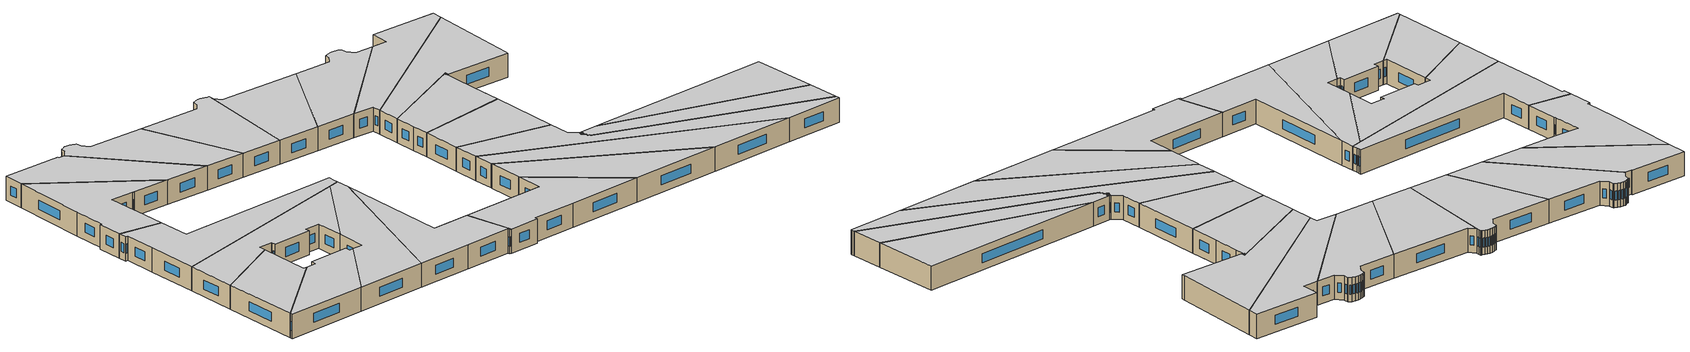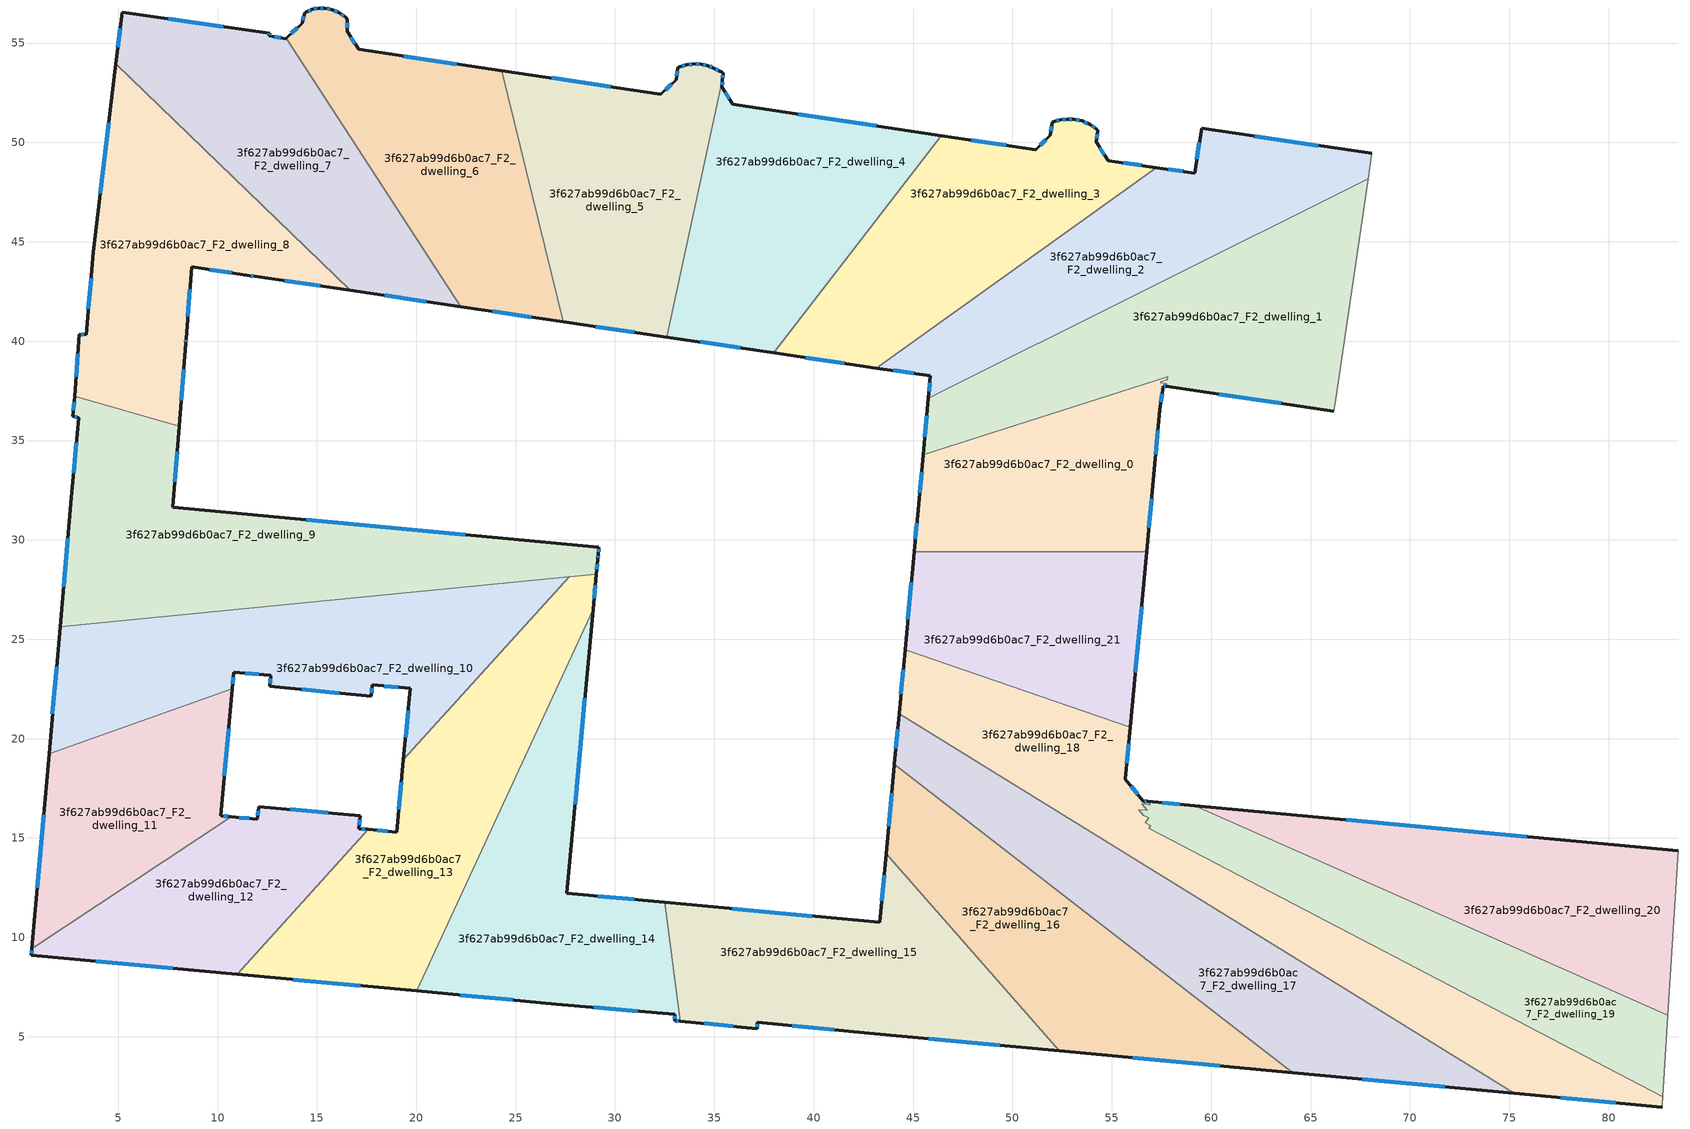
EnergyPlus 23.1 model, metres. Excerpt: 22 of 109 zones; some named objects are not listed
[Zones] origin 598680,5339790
3f627ab99d6b0ac7_F2_dwelling_0
 floor to 3f627ab99d6b0ac7_F1_dwelling_0 (EU_floor_Construction): 57.81,38.22 57.79,38.05 57.47,37.95 57.46,37.91 57.76,37.87 57.74,37.72 57.59,37.74 57.41,36.54 57.12,33.28 56.76,29.4 45.06,29.4 45.25,31.51 45.51,34.28 z6
 wall outside (EU_wall_Construction): 56.76,29.4 57.12,33.28 57.41,36.54 57.59,37.74 57.74,37.72 / 45.51,34.28 45.25,31.51 45.06,29.4 z6:9
 wall to 3f627ab99d6b0ac7_F2_dwelling_21 (EU_wall_Construction): 45.06,29.4 56.76,29.4 z6:9
 wall to 3f627ab99d6b0ac7_F2_dwelling_1 (EU_wall_Construction): 57.74,37.72 57.76,37.87 57.46,37.91 57.47,37.95 57.79,38.05 57.81,38.22 45.51,34.28 z6:9
 window (EU_Window_Construction): 57.64,37.74 57.69,37.73 / 57.47,36.92 57.53,37.36 / 57.21,34.3 57.32,35.52 / 56.87,30.62 57,32.07 / 45.19,30.85 45.12,30.06 / 45.43,33.41 45.33,32.38 z6.94:8.06
 ceiling to 3f627ab99d6b0ac7_F3_dwelling_0 (EU_floor_Construction): 56.76,29.4 57.12,33.28 57.41,36.54 57.59,37.74 57.74,37.72 57.76,37.87 57.46,37.91 57.47,37.95 57.79,38.05 57.81,38.22 45.51,34.28 45.25,31.51 45.06,29.4 z9
3f627ab99d6b0ac7_F2_dwelling_1
 floor to 3f627ab99d6b0ac7_F1_dwelling_1 (EU_floor_Construction): 67.9,48.16 66.23,36.89 66.17,36.48 57.74,37.72 57.76,37.87 57.46,37.91 57.47,37.95 57.79,38.05 57.81,38.22 45.51,34.28 45.77,37.14 z6
 wall outside (EU_wall_Construction): 57.74,37.72 66.17,36.48 / 45.77,37.14 45.51,34.28 z6:9
 wall to 3f627ab99d6b0ac7_F2_dwelling_2 (EU_wall_Construction): 67.9,48.16 45.77,37.14 z6:9
 wall adiabatic (EU_wall_Construction): 66.17,36.48 66.23,36.89 67.9,48.16 z6:9
 window (EU_Window_Construction): 60.38,37.33 63.53,36.87 / 45.69,36.24 45.59,35.18 z6.94:8.06
 ceiling to 3f627ab99d6b0ac7_F3_dwelling_1 (EU_floor_Construction): 66.17,36.48 66.23,36.89 67.9,48.16 45.77,37.14 45.51,34.28 57.81,38.22 57.79,38.05 57.47,37.95 57.46,37.91 57.76,37.87 57.74,37.72 z9
3f627ab99d6b0ac7_F2_dwelling_10
 floor to 3f627ab99d6b0ac7_F1_dwelling_10 (EU_floor_Construction): 27.69,28.15 19.36,18.95 19.69,22.52 17.79,22.7 17.74,22.14 12.63,22.62 12.68,23.17 12.64,23.18 10.83,23.35 10.75,22.51 1.52,19.25 2.08,25.62 z6
 wall outside (EU_wall_Construction): 10.75,22.51 10.83,23.35 12.64,23.18 12.68,23.17 12.63,22.62 17.74,22.14 17.79,22.7 19.69,22.52 19.36,18.95 / 2.08,25.62 1.52,19.25 z6:9
 wall to 3f627ab99d6b0ac7_F2_dwelling_11 (EU_wall_Construction): 1.52,19.25 10.75,22.51 z6:9
 wall to 3f627ab99d6b0ac7_F2_dwelling_13 (EU_wall_Construction): 19.36,18.95 27.69,28.15 z6:9
 wall to 3f627ab99d6b0ac7_F2_dwelling_9 (EU_wall_Construction): 27.69,28.15 2.08,25.62 z6:9
 window (EU_Window_Construction): 18.38,22.65 19.09,22.58 / 17.75,22.32 17.77,22.53 / 14.23,22.47 16.14,22.29 / 12.66,23 12.64,22.79 / 11.39,23.3 12.07,23.23 / 10.77,22.77 10.8,23.09 / 1.9,23.62 1.7,21.24 / 19.59,21.4 19.46,20.07 z6.94:8.06
 ceiling to 3f627ab99d6b0ac7_F3_dwelling_10 (EU_floor_Construction): 19.36,18.95 27.69,28.15 2.08,25.62 1.52,19.25 10.75,22.51 10.83,23.35 12.64,23.18 12.68,23.17 12.63,22.62 17.74,22.14 17.79,22.7 19.69,22.52 z9
3f627ab99d6b0ac7_F2_dwelling_11
 floor to 3f627ab99d6b0ac7_F1_dwelling_11 (EU_floor_Construction): 10.75,22.51 10.15,16.12 10.69,16.07 0.66,9.42 1.52,19.25 z6
 wall outside (EU_wall_Construction): 10.69,16.07 10.15,16.12 10.75,22.51 / 1.52,19.25 0.66,9.42 z6:9
 wall to 3f627ab99d6b0ac7_F2_dwelling_12 (EU_wall_Construction): 0.66,9.42 10.69,16.07 z6:9
 window (EU_Window_Construction): 10.34,18.12 10.56,20.51 / 10.52,16.08 10.32,16.1 / 1.25,16.17 0.93,12.5 z6.94:8.06
 ceiling to 3f627ab99d6b0ac7_F3_dwelling_11 (EU_floor_Construction): 10.69,16.07 10.15,16.12 10.75,22.51 1.52,19.25 0.66,9.42 z9
3f627ab99d6b0ac7_F2_dwelling_12
 floor to 3f627ab99d6b0ac7_F1_dwelling_12 (EU_floor_Construction): 17.17,16.11 17.11,15.47 17.59,15.43 10.99,8.14 0.64,9.11 0.66,9.42 10.69,16.07 12.01,15.94 12.06,16.58 z6
 wall outside (EU_wall_Construction): 17.59,15.43 17.11,15.47 17.17,16.11 12.06,16.58 12.01,15.94 10.69,16.07 / 0.66,9.42 0.64,9.11 10.99,8.14 z6:9
 wall to 3f627ab99d6b0ac7_F2_dwelling_13 (EU_wall_Construction): 10.99,8.14 17.59,15.43 z6:9
 window (EU_Window_Construction): 12.05,16.38 12.02,16.14 / 15.57,16.26 13.67,16.44 / 17.13,15.67 17.15,15.91 / 17.44,15.44 17.26,15.46 / 3.88,8.8 7.74,8.44 / 0.65,9.32 0.64,9.2 / 11.59,15.98 11.1,16.03 z6.94:8.06
 ceiling to 3f627ab99d6b0ac7_F3_dwelling_12 (EU_floor_Construction): 10.99,8.14 17.59,15.43 17.11,15.47 17.17,16.11 12.06,16.58 12.01,15.94 10.69,16.07 0.66,9.42 0.64,9.11 z9
3f627ab99d6b0ac7_F2_dwelling_13
 floor to 3f627ab99d6b0ac7_F1_dwelling_13 (EU_floor_Construction): 29.07,28.28 28.9,26.5 20.02,7.3 10.99,8.14 17.59,15.43 19.02,15.29 19.36,18.95 27.69,28.15 z6
 wall outside (EU_wall_Construction): 19.36,18.95 19.02,15.29 17.59,15.43 / 28.9,26.5 29.07,28.28 / 10.99,8.14 20.02,7.3 z6:9
 wall to 3f627ab99d6b0ac7_F2_dwelling_14 (EU_wall_Construction): 20.02,7.3 28.9,26.5 z6:9
 wall to 3f627ab99d6b0ac7_F2_dwelling_9 (EU_wall_Construction): 29.07,28.28 27.69,28.15 z6:9
 window (EU_Window_Construction): 19.25,17.8 19.12,16.44 / 28.96,27.06 29.02,27.72 / 13.82,7.88 17.18,7.56 / 18.57,15.34 18.03,15.39 z6.94:8.06
 ceiling to 3f627ab99d6b0ac7_F3_dwelling_13 (EU_floor_Construction): 20.02,7.3 28.9,26.5 29.07,28.28 27.69,28.15 19.36,18.95 19.02,15.29 17.59,15.43 10.99,8.14 z9
3f627ab99d6b0ac7_F2_dwelling_14
 floor to 3f627ab99d6b0ac7_F1_dwelling_14 (EU_floor_Construction): 28.9,26.5 27.58,12.22 32.51,11.76 33.28,5.78 33,5.81 33,6.12 27.06,6.64 20.02,7.3 z6
 wall outside (EU_wall_Construction): 32.51,11.76 27.58,12.22 28.9,26.5 / 20.02,7.3 27.06,6.64 33,6.12 33,5.81 33.28,5.78 z6:9
 wall to 3f627ab99d6b0ac7_F2_dwelling_15 (EU_wall_Construction): 33.28,5.78 32.51,11.76 z6:9
 window (EU_Window_Construction): 27.99,16.7 28.49,22.02 / 30.97,11.91 29.12,12.08 / 33.09,5.8 33.19,5.79 / 33,6.02 33,5.91 / 28.92,6.48 31.14,6.28 / 22.22,7.1 24.85,6.85 z6.94:8.06
 ceiling to 3f627ab99d6b0ac7_F3_dwelling_14 (EU_floor_Construction): 33.28,5.78 32.51,11.76 27.58,12.22 28.9,26.5 20.02,7.3 27.06,6.64 33,6.12 33,5.81 z9
3f627ab99d6b0ac7_F2_dwelling_15
 floor to 3f627ab99d6b0ac7_F1_dwelling_15 (EU_floor_Construction): 43.64,14.2 52.36,4.29 42.8,5.18 37.16,5.73 37.16,5.41 33.28,5.78 32.51,11.76 43.32,10.76 z6
 wall outside (EU_wall_Construction): 33.28,5.78 37.16,5.41 37.16,5.73 42.8,5.18 52.36,4.29 / 43.64,14.2 43.32,10.76 32.51,11.76 z6:9
 wall to 3f627ab99d6b0ac7_F2_dwelling_16 (EU_wall_Construction): 52.36,4.29 43.64,14.2 z6:9
 window (EU_Window_Construction): 37.16,5.51 37.16,5.63 / 34.49,5.66 35.94,5.53 / 39.93,11.07 35.9,11.45 / 43.54,13.12 43.42,11.83 / 45.8,4.9 49.37,4.57 / 38.93,5.56 41.03,5.35 z6.94:8.06
 ceiling to 3f627ab99d6b0ac7_F3_dwelling_15 (EU_floor_Construction): 52.36,4.29 43.64,14.2 43.32,10.76 32.51,11.76 33.28,5.78 37.16,5.41 37.16,5.73 42.8,5.18 z9
3f627ab99d6b0ac7_F2_dwelling_16
 floor to 3f627ab99d6b0ac7_F1_dwelling_16 (EU_floor_Construction): 64.1,3.2 52.36,4.29 43.64,14.2 44.06,18.65 44.06,18.71 z6
 wall outside (EU_wall_Construction): 44.06,18.71 44.06,18.65 43.64,14.2 / 52.36,4.29 64.1,3.2 z6:9
 wall to 3f627ab99d6b0ac7_F2_dwelling_17 (EU_wall_Construction): 64.1,3.2 44.06,18.71 z6:9
 window (EU_Window_Construction): 43.93,17.26 43.77,15.59 / 56.04,3.95 60.42,3.54 z6.94:8.06
 ceiling to 3f627ab99d6b0ac7_F3_dwelling_16 (EU_floor_Construction): 64.1,3.2 44.06,18.71 44.06,18.65 43.64,14.2 52.36,4.29 z9
3f627ab99d6b0ac7_F2_dwelling_17
 floor to 3f627ab99d6b0ac7_F1_dwelling_17 (EU_floor_Construction): 75.26,2.16 64.1,3.2 44.06,18.71 44.3,21.26 z6
 wall outside (EU_wall_Construction): 64.1,3.2 75.26,2.16 / 44.3,21.26 44.06,18.71 z6:9
 wall to 3f627ab99d6b0ac7_F2_dwelling_18 (EU_wall_Construction): 75.26,2.16 44.3,21.26 z6:9
 window (EU_Window_Construction): 67.6,2.87 71.76,2.48 / 44.22,20.46 44.13,19.51 z6.94:8.06
 ceiling to 3f627ab99d6b0ac7_F3_dwelling_17 (EU_floor_Construction): 75.26,2.16 44.3,21.26 44.06,18.71 64.1,3.2 z9
3f627ab99d6b0ac7_F2_dwelling_18
 floor to 3f627ab99d6b0ac7_F1_dwelling_18 (EU_floor_Construction): 82.73,1.97 82.7,1.61 82.7,1.46 75.26,2.16 44.3,21.26 44.59,24.46 55.93,20.56 55.69,17.95 56.58,16.86 56.8,16.84 56.93,16.67 56.51,16.71 56.78,16.39 56.36,16.43 56.58,16.15 56.85,16.01 56.68,15.75 56.95,15.62 56.87,15.49 z6
 wall outside (EU_wall_Construction): 56.8,16.84 56.58,16.86 55.69,17.95 55.93,20.56 / 75.26,2.16 82.7,1.46 / 44.59,24.46 44.3,21.26 z6:9
 wall to 3f627ab99d6b0ac7_F2_dwelling_21 (EU_wall_Construction): 55.93,20.56 44.59,24.46 z6:9
 wall to 3f627ab99d6b0ac7_F2_dwelling_19 (EU_wall_Construction): 82.73,1.97 56.87,15.49 56.95,15.62 56.68,15.75 56.85,16.01 56.58,16.15 56.36,16.43 56.78,16.39 56.51,16.71 56.93,16.67 56.8,16.84 z6:9
 wall adiabatic (EU_wall_Construction): 82.7,1.46 82.7,1.61 82.73,1.97 z6:9
 window (EU_Window_Construction): 55.76,18.77 55.85,19.74 / 56.3,17.2 55.97,17.61 / 56.73,16.84 56.65,16.85 / 77.59,1.94 80.37,1.68 / 44.5,23.46 44.39,22.27 z6.94:8.06
 ceiling to 3f627ab99d6b0ac7_F3_dwelling_18 (EU_floor_Construction): 82.7,1.46 82.7,1.61 82.73,1.97 56.87,15.49 56.95,15.62 56.68,15.75 56.85,16.01 56.58,16.15 56.36,16.43 56.78,16.39 56.51,16.71 56.93,16.67 56.8,16.84 56.58,16.86 55.69,17.95 55.93,20.56 44.59,24.46 44.3,21.26 75.26,2.16 z9
3f627ab99d6b0ac7_F2_dwelling_19
 floor to 3f627ab99d6b0ac7_F1_dwelling_19 (EU_floor_Construction): 82.98,6.09 82.73,1.97 56.87,15.49 56.95,15.62 56.68,15.75 56.85,16.01 56.59,16.15 56.36,16.43 56.78,16.39 56.51,16.71 56.93,16.67 56.8,16.84 59.17,16.62 z6
 wall outside (EU_wall_Construction): 59.17,16.62 56.8,16.84 z6:9
 wall to 3f627ab99d6b0ac7_F2_dwelling_20 (EU_wall_Construction): 82.98,6.09 59.17,16.62 z6:9
 wall adiabatic (EU_wall_Construction): 82.73,1.97 82.98,6.09 z6:9
 window (EU_Window_Construction): 58.43,16.69 57.54,16.77 z6.94:8.06
 ceiling to 3f627ab99d6b0ac7_F3_dwelling_19 (EU_floor_Construction): 82.73,1.97 82.98,6.09 59.17,16.62 56.8,16.84 56.93,16.67 56.51,16.71 56.78,16.39 56.36,16.43 56.59,16.15 56.85,16.01 56.68,15.75 56.95,15.62 56.87,15.49 z9
3f627ab99d6b0ac7_F2_dwelling_2
 floor to 3f627ab99d6b0ac7_F1_dwelling_2 (EU_floor_Construction): 68.09,49.44 67.9,48.16 45.77,37.14 45.87,38.25 43.16,38.65 57.24,48.73 59.17,48.46 59.52,50.7 z6
 wall outside (EU_wall_Construction): 68.09,49.44 59.52,50.7 59.17,48.46 57.24,48.73 / 43.16,38.65 45.87,38.25 45.77,37.14 z6:9
 wall adiabatic (EU_wall_Construction): 67.9,48.16 68.09,49.44 z6:9
 wall to 3f627ab99d6b0ac7_F2_dwelling_3 (EU_wall_Construction): 57.24,48.73 43.16,38.65 z6:9
 window (EU_Window_Construction): 65.4,49.84 62.2,50.31 / 45.84,37.9 45.8,37.49 / 44.01,38.52 45.02,38.37 / 58.57,48.54 57.85,48.65 / 59.41,50 59.28,49.16 z6.94:8.06
 ceiling to 3f627ab99d6b0ac7_F3_dwelling_2 (EU_floor_Construction): 67.9,48.16 68.09,49.44 59.52,50.7 59.17,48.46 57.24,48.73 43.16,38.65 45.87,38.25 45.77,37.14 z9
3f627ab99d6b0ac7_F2_dwelling_20
 floor to 3f627ab99d6b0ac7_F1_dwelling_20 (EU_floor_Construction): 83.49,14.36 82.98,6.09 59.17,16.62 z6
 wall outside (EU_wall_Construction): 83.49,14.36 59.17,16.62 z6:9
 wall adiabatic (EU_wall_Construction): 82.98,6.09 83.49,14.36 z6:9
 window (EU_Window_Construction): 75.87,15.06 66.8,15.91 z6.94:8.06
 ceiling to 3f627ab99d6b0ac7_F3_dwelling_20 (EU_floor_Construction): 82.98,6.09 83.49,14.36 59.17,16.62 z9
3f627ab99d6b0ac7_F2_dwelling_21
 floor to 3f627ab99d6b0ac7_F1_dwelling_21 (EU_floor_Construction): 56.76,29.4 55.93,20.56 44.59,24.46 45.06,29.4 z6
 wall outside (EU_wall_Construction): 45.06,29.4 44.59,24.46 / 55.93,20.56 56.76,29.4 z6:9
 window (EU_Window_Construction): 44.91,27.86 44.74,26.01 / 56.19,23.33 56.5,26.63 z6.94:8.06
 ceiling to 3f627ab99d6b0ac7_F3_dwelling_21 (EU_floor_Construction): 55.93,20.56 56.76,29.4 45.06,29.4 44.59,24.46 z9
3f627ab99d6b0ac7_F2_dwelling_3
 floor to 3f627ab99d6b0ac7_F1_dwelling_3 (EU_floor_Construction): 57.24,48.73 43.16,38.65 37.98,39.41 46.43,50.34 51.19,49.63 51.9,50.36 52.01,51.01 52.09,51.04 52.13,51.05 52.44,51.13 52.76,51.17 53.09,51.16 53.5,51.08 53.9,50.91 54.24,50.65 54.26,50.63 54.28,50.61 54.3,50.58 54.21,50.04 54.82,49.07 z6
 wall outside (EU_wall_Construction): 57.24,48.73 54.82,49.07 54.21,50.04 54.3,50.58 54.28,50.61 54.26,50.63 54.24,50.65 53.9,50.91 53.5,51.08 53.09,51.16 52.76,51.17 52.44,51.13 52.13,51.05 52.09,51.04 52.01,51.01 51.9,50.36 51.19,49.63 46.43,50.34 / 37.98,39.41 43.16,38.65 z6:9
 wall to 3f627ab99d6b0ac7_F2_dwelling_4 (EU_wall_Construction): 46.43,50.34 37.98,39.41 z6:9
 window (EU_Window_Construction): 51.98,50.81 51.94,50.56 / 52.34,51.11 52.23,51.08 / 52.66,51.16 52.54,51.15 / 52.99,51.16 52.86,51.16 / 53.37,51.1 53.22,51.13 / 53.77,50.96 53.62,51.03 / 54.13,50.73 54,50.83 / 54.24,50.21 54.27,50.41 / 54.63,49.38 54.4,49.74 / 56.48,48.84 55.58,48.97 / 39.61,39.17 41.54,38.89 / 49.69,49.85 47.92,50.12 / 51.68,50.13 51.41,49.86 z6.94:8.06
 ceiling to 3f627ab99d6b0ac7_F3_dwelling_3 (EU_floor_Construction): 57.24,48.73 54.82,49.07 54.21,50.04 54.3,50.58 54.28,50.61 54.26,50.63 54.24,50.65 53.9,50.91 53.5,51.08 53.09,51.16 52.76,51.17 52.44,51.13 52.13,51.05 52.09,51.04 52.01,51.01 51.9,50.36 51.19,49.63 46.43,50.34 37.98,39.41 43.16,38.65 z9
3f627ab99d6b0ac7_F2_dwelling_4
 floor to 3f627ab99d6b0ac7_F1_dwelling_4 (EU_floor_Construction): 46.43,50.34 37.98,39.41 32.6,40.21 35.41,53.13 35.38,52.8 35.92,51.91 z6
 wall outside (EU_wall_Construction): 46.43,50.34 35.92,51.91 35.38,52.8 35.41,53.13 / 32.6,40.21 37.98,39.41 z6:9
 wall to 3f627ab99d6b0ac7_F2_dwelling_5 (EU_wall_Construction): 35.41,53.13 32.6,40.21 z6:9
 window (EU_Window_Construction): 43.13,50.83 39.21,51.42 / 34.29,39.96 36.29,39.66 / 35.39,52.91 35.4,53.03 / 35.75,52.19 35.55,52.52 z6.94:8.06
 ceiling to 3f627ab99d6b0ac7_F3_dwelling_4 (EU_floor_Construction): 37.98,39.41 46.43,50.34 35.92,51.91 35.38,52.8 35.41,53.13 32.6,40.21 z9
3f627ab99d6b0ac7_F2_dwelling_5
 floor to 3f627ab99d6b0ac7_F1_dwelling_5 (EU_floor_Construction): 35.28,53.58 35.33,53.55 35.39,53.52 35.44,53.49 35.41,53.13 32.6,40.21 27.41,40.97 24.31,53.61 32.31,52.43 33.09,53.15 33.16,53.76 33.19,53.77 33.23,53.79 33.26,53.8 33.62,53.91 33.98,53.95 34.35,53.93 34.67,53.86 34.98,53.74 z6
 wall outside (EU_wall_Construction): 35.41,53.13 35.44,53.49 35.39,53.52 35.33,53.55 35.28,53.58 34.98,53.74 34.67,53.86 34.35,53.93 33.98,53.95 33.62,53.91 33.26,53.8 33.23,53.79 33.19,53.77 33.16,53.76 33.09,53.15 32.31,52.43 24.31,53.61 / 27.41,40.97 32.6,40.21 z6:9
 wall to 3f627ab99d6b0ac7_F2_dwelling_6 (EU_wall_Construction): 24.31,53.61 27.41,40.97 z6:9
 window (EU_Window_Construction): 33.13,53.57 33.11,53.34 / 33.51,53.87 33.37,53.83 / 33.87,53.94 33.73,53.92 / 34.23,53.94 34.1,53.95 / 34.57,53.88 34.45,53.91 / 34.88,53.78 34.77,53.82 / 35.19,53.63 35.07,53.69 / 35.42,53.25 35.43,53.38 / 29.03,40.73 30.97,40.45 / 29.8,52.8 26.81,53.24 / 32.84,52.93 32.55,52.66 z6.94:8.06
 ceiling to 3f627ab99d6b0ac7_F3_dwelling_5 (EU_floor_Construction): 32.6,40.21 35.41,53.13 35.44,53.49 35.39,53.52 35.33,53.55 35.28,53.58 34.98,53.74 34.67,53.86 34.35,53.93 33.98,53.95 33.62,53.91 33.26,53.8 33.23,53.79 33.19,53.77 33.16,53.76 33.09,53.15 32.31,52.43 24.31,53.61 27.41,40.97 z9
3f627ab99d6b0ac7_F2_dwelling_6
 floor to 3f627ab99d6b0ac7_F1_dwelling_6 (EU_floor_Construction): 24.31,53.61 27.41,40.97 22.24,41.73 13.46,55.25 14.26,56 14.38,56.51 14.41,56.53 14.45,56.55 14.48,56.57 14.78,56.69 15.09,56.76 15.4,56.76 15.77,56.68 16.13,56.52 16.45,56.29 16.48,56.26 16.51,56.23 16.53,56.2 16.52,55.58 17.1,54.67 z6
 wall outside (EU_wall_Construction): 24.31,53.61 17.1,54.67 16.52,55.58 16.53,56.2 16.51,56.23 16.48,56.26 16.45,56.29 16.13,56.52 15.77,56.68 15.4,56.76 15.09,56.76 14.78,56.69 14.48,56.57 14.45,56.55 14.41,56.53 14.38,56.51 14.26,56 13.46,55.25 / 22.24,41.73 27.41,40.97 z6:9
 wall to 3f627ab99d6b0ac7_F2_dwelling_7 (EU_wall_Construction): 13.46,55.25 22.24,41.73 z6:9
 window (EU_Window_Construction): 14.69,56.65 14.58,56.61 / 14.99,56.74 14.88,56.71 / 15.3,56.76 15.19,56.76 / 15.66,56.71 15.52,56.74 / 16.02,56.57 15.88,56.63 / 16.35,56.36 16.23,56.45 / 16.52,55.78 16.53,56.01 / 16.92,54.96 16.7,55.3 / 22.05,53.94 19.36,54.34 / 23.86,41.49 25.79,41.21 / 14.01,55.76 13.71,55.48 / 14.34,56.35 14.3,56.16 z6.94:8.06
 ceiling to 3f627ab99d6b0ac7_F3_dwelling_6 (EU_floor_Construction): 27.41,40.97 24.31,53.61 17.1,54.67 16.52,55.58 16.53,56.2 16.51,56.23 16.48,56.26 16.45,56.29 16.13,56.52 15.77,56.68 15.4,56.76 15.09,56.76 14.78,56.69 14.48,56.57 14.45,56.55 14.41,56.53 14.38,56.51 14.26,56 13.46,55.25 22.24,41.73 z9
3f627ab99d6b0ac7_F2_dwelling_7
 floor to 3f627ab99d6b0ac7_F1_dwelling_7 (EU_floor_Construction): 13.46,55.25 22.24,41.73 16.67,42.55 4.89,53.96 5.2,56.56 12.63,55.5 12.61,55.38 13.43,55.22 z6
 wall outside (EU_wall_Construction): 13.46,55.25 13.43,55.22 12.61,55.38 12.63,55.5 5.2,56.56 4.89,53.96 / 16.67,42.55 22.24,41.73 z6:9
 wall to 3f627ab99d6b0ac7_F2_dwelling_8 (EU_wall_Construction): 4.89,53.96 16.67,42.55 z6:9
 window (EU_Window_Construction): 12.62,55.41 12.62,55.46 / 13.17,55.27 12.87,55.33 / 18.41,42.3 20.49,41.99 / 5.1,55.74 4.99,54.78 / 10.3,55.83 7.53,56.23 z6.94:8.06
 ceiling to 3f627ab99d6b0ac7_F3_dwelling_7 (EU_floor_Construction): 22.24,41.73 13.46,55.25 13.43,55.22 12.61,55.38 12.63,55.5 5.2,56.56 4.89,53.96 16.67,42.55 z9
3f627ab99d6b0ac7_F2_dwelling_8
 floor to 3f627ab99d6b0ac7_F1_dwelling_8 (EU_floor_Construction): 16.67,42.55 11.88,43.26 11.63,43.3 8.7,43.73 8.42,40.13 8.4,39.88 8.07,35.72 2.81,37.24 3.05,40.34 3.38,40.33 3.75,44.46 4.89,53.96 z6
 wall outside (EU_wall_Construction): 4.89,53.96 3.75,44.46 3.38,40.33 3.05,40.34 2.81,37.24 / 8.07,35.72 8.4,39.88 8.42,40.13 8.7,43.73 11.63,43.3 11.88,43.26 16.67,42.55 z6:9
 wall to 3f627ab99d6b0ac7_F2_dwelling_9 (EU_wall_Construction): 2.81,37.24 8.07,35.72 z6:9
 window (EU_Window_Construction): 3.28,40.33 3.16,40.34 / 3.64,43.17 3.5,41.62 / 4.53,50.98 4.11,47.44 / 13.38,43.04 15.17,42.78 / 11.71,43.29 11.8,43.27 / 9.62,43.6 10.71,43.43 / 8.51,41.26 8.61,42.6 / 8.4,39.96 8.41,40.05 / 8.17,37.03 8.29,38.58 / 2.97,39.37 2.88,38.21 z6.94:8.06
 ceiling to 3f627ab99d6b0ac7_F3_dwelling_8 (EU_floor_Construction): 16.67,42.55 4.89,53.96 3.75,44.46 3.38,40.33 3.05,40.34 2.81,37.24 8.07,35.72 8.4,39.88 8.42,40.13 8.7,43.73 11.63,43.3 11.88,43.26 z9
3f627ab99d6b0ac7_F2_dwelling_9
 floor to 3f627ab99d6b0ac7_F1_dwelling_9 (EU_floor_Construction): 29.19,29.64 29.16,29.3 29.14,29.01 29.07,28.28 2.08,25.62 2.65,32.11 3.02,36.15 2.72,36.21 2.81,37.24 8.07,35.72 7.74,31.63 z6
 wall outside (EU_wall_Construction): 2.81,37.24 2.72,36.21 3.02,36.15 2.65,32.11 2.08,25.62 / 29.07,28.28 29.14,29.01 29.16,29.3 29.19,29.64 7.74,31.63 8.07,35.72 z6:9
 window (EU_Window_Construction): 2.9,34.88 2.76,33.38 / 2.82,36.19 2.92,36.17 / 2.78,36.91 2.75,36.53 / 7.84,32.92 7.97,34.44 / 22.47,30.26 14.47,31.01 / 29.17,29.4 29.18,29.53 / 29.15,29.1 29.15,29.21 / 29.09,28.51 29.12,28.78 / 2.47,30.07 2.26,27.65 z6.94:8.06
 ceiling to 3f627ab99d6b0ac7_F3_dwelling_9 (EU_floor_Construction): 29.07,28.28 29.14,29.01 29.16,29.3 29.19,29.64 7.74,31.63 8.07,35.72 2.81,37.24 2.72,36.21 3.02,36.15 2.65,32.11 2.08,25.62 z9
[Building]
EU S2 Campaign: North Axis=0; Terrain=City; Solar Distribution=FullExterior
[Site:Location]
Vienna: Latitude=48; Longitude=16.5; Time Zone=1; Elevation=183
[SizingPeriod:WeatherFileDays]
AnnualSizingPeriod: Begin Month=1; Begin Day of Month=1; End Month=12; End Day of Month=31; Day of Week for Start Day=Monday; Use Weather File Daylight Saving Period=No; Use Weather File Rain and Snow Indicators=No
[MATERIAL]
EU_InternalMass_Material: Roughness=MediumRough; Thickness=0.1; Conductivity=1; Density=1800; Specific Heat=900; Thermal Absorptance=0.9; Solar Absorptance=0.7; Visible Absorptance=0.7
[MATERIAL:NOMASS] Roughness=MediumRough; Thermal Absorptance=0.9; Solar Absorptance=0.7; Visible Absorptance=0.7
Name | Thermal Resistance
EU_wall_NoMass | 0.914258
EU_floor_NoMass | 1.09711
[WINDOWMATERIAL:SIMPLEGLAZINGSYSTEM]
EU_Window_SimpleGlazing: UFactor=2.09642; Solar Heat Gain Coefficient=0.65; Visible Transmittance=0.65
[CONSTRUCTION]
EU_wall_Construction: EU_wall_NoMass
EU_floor_Construction: EU_floor_NoMass
EU_Window_Construction: EU_Window_SimpleGlazing
EU_InternalMass_Construction: EU_InternalMass_Material
[ZONE] Type=1; Multiplier=1; Ceiling Height=autocalculate; Floor Area=autocalculate; Part of Total Floor Area=Yes
Name | Volume
3f627ab99d6b0ac7_F2_dwelling_0 | 239.164
3f627ab99d6b0ac7_F2_dwelling_1 | 371.84
3f627ab99d6b0ac7_F2_dwelling_10 | 350.429
3f627ab99d6b0ac7_F2_dwelling_11 | 222.957
3f627ab99d6b0ac7_F2_dwelling_12 | 218.642
3f627ab99d6b0ac7_F2_dwelling_13 | 348.636
3f627ab99d6b0ac7_F2_dwelling_14 | 305.455
3f627ab99d6b0ac7_F2_dwelling_15 | 305.506
3f627ab99d6b0ac7_F2_dwelling_16 | 305.478
3f627ab99d6b0ac7_F2_dwelling_17 | 353.829
3f627ab99d6b0ac7_F2_dwelling_18 | 381.595
3f627ab99d6b0ac7_F2_dwelling_19 | 246.897
3f627ab99d6b0ac7_F2_dwelling_2 | 305.7
3f627ab99d6b0ac7_F2_dwelling_20 | 303.207
3f627ab99d6b0ac7_F2_dwelling_21 | 241.925
3f627ab99d6b0ac7_F2_dwelling_3 | 305.278
3f627ab99d6b0ac7_F2_dwelling_4; 3f627ab99d6b0ac7_F2_dwelling_7 | 305.457
3f627ab99d6b0ac7_F2_dwelling_5 | 305.528
3f627ab99d6b0ac7_F2_dwelling_6 | 305.46
3f627ab99d6b0ac7_F2_dwelling_8 | 306.327
3f627ab99d6b0ac7_F2_dwelling_9 | 386.025
[INTERNALMASS] Construction=EU_InternalMass_Construction
Name | Zone or ZoneList | Surface Area
3f627ab99d6b0ac7_F2_dwelling_0_EU_InternalMass | 3f627ab99d6b0ac7_F2_dwelling_0 | 79.7212
3f627ab99d6b0ac7_F2_dwelling_1_EU_InternalMass | 3f627ab99d6b0ac7_F2_dwelling_1 | 123.945
3f627ab99d6b0ac7_F2_dwelling_2_EU_InternalMass | 3f627ab99d6b0ac7_F2_dwelling_2 | 101.901
3f627ab99d6b0ac7_F2_dwelling_3_EU_InternalMass | 3f627ab99d6b0ac7_F2_dwelling_3 | 101.759
3f627ab99d6b0ac7_F2_dwelling_4_EU_InternalMass | 3f627ab99d6b0ac7_F2_dwelling_4 | 101.82
3f627ab99d6b0ac7_F2_dwelling_5_EU_InternalMass | 3f627ab99d6b0ac7_F2_dwelling_5 | 101.843
3f627ab99d6b0ac7_F2_dwelling_6_EU_InternalMass | 3f627ab99d6b0ac7_F2_dwelling_6 | 101.82
3f627ab99d6b0ac7_F2_dwelling_7_EU_InternalMass | 3f627ab99d6b0ac7_F2_dwelling_7 | 101.819
3f627ab99d6b0ac7_F2_dwelling_8_EU_InternalMass | 3f627ab99d6b0ac7_F2_dwelling_8 | 102.109
3f627ab99d6b0ac7_F2_dwelling_9_EU_InternalMass | 3f627ab99d6b0ac7_F2_dwelling_9 | 128.674
3f627ab99d6b0ac7_F2_dwelling_10_EU_InternalMass | 3f627ab99d6b0ac7_F2_dwelling_10 | 116.813
3f627ab99d6b0ac7_F2_dwelling_11_EU_InternalMass | 3f627ab99d6b0ac7_F2_dwelling_11 | 74.3159
3f627ab99d6b0ac7_F2_dwelling_12_EU_InternalMass | 3f627ab99d6b0ac7_F2_dwelling_12 | 72.8802
3f627ab99d6b0ac7_F2_dwelling_13_EU_InternalMass | 3f627ab99d6b0ac7_F2_dwelling_13 | 116.206
3f627ab99d6b0ac7_F2_dwelling_14_EU_InternalMass | 3f627ab99d6b0ac7_F2_dwelling_14 | 101.818
3f627ab99d6b0ac7_F2_dwelling_15_EU_InternalMass | 3f627ab99d6b0ac7_F2_dwelling_15 | 101.832
3f627ab99d6b0ac7_F2_dwelling_16_EU_InternalMass | 3f627ab99d6b0ac7_F2_dwelling_16 | 101.825
3f627ab99d6b0ac7_F2_dwelling_17_EU_InternalMass | 3f627ab99d6b0ac7_F2_dwelling_17 | 117.942
3f627ab99d6b0ac7_F2_dwelling_18_EU_InternalMass | 3f627ab99d6b0ac7_F2_dwelling_18 | 127.199
3f627ab99d6b0ac7_F2_dwelling_19_EU_InternalMass | 3f627ab99d6b0ac7_F2_dwelling_19 | 82.3
3f627ab99d6b0ac7_F2_dwelling_20_EU_InternalMass | 3f627ab99d6b0ac7_F2_dwelling_20 | 101.069
3f627ab99d6b0ac7_F2_dwelling_21_EU_InternalMass | 3f627ab99d6b0ac7_F2_dwelling_21 | 80.6418
[OTHEREQUIPMENT] Fuel Type=Electricity; Design Level Calculation Method=Watts/Area; Power per Zone Floor Area=1; Fraction Latent=0; Fraction Radiant=0; Fraction Lost=0; Carbon Dioxide Generation Rate=0; EndUse Subcategory=EU_Step8_InternalGains
Name | Zone or ZoneList or Space or SpaceList | Schedule
EU_Step8_InternalGain_3f627ab99d6b0ac7_F2_dwelling_0_f000 | 3f627ab99d6b0ac7_F2_dwelling_0 | EU_Step8_GainSchedule_3f627ab99d6b0ac7_F2_dwelling_0_f000
EU_Step8_InternalGain_3f627ab99d6b0ac7_F2_dwelling_1_f000 | 3f627ab99d6b0ac7_F2_dwelling_1 | EU_Step8_GainSchedule_3f627ab99d6b0ac7_F2_dwelling_1_f000
EU_Step8_InternalGain_3f627ab99d6b0ac7_F2_dwelling_2_f000 | 3f627ab99d6b0ac7_F2_dwelling_2 | EU_Step8_GainSchedule_3f627ab99d6b0ac7_F2_dwelling_2_f000
EU_Step8_InternalGain_3f627ab99d6b0ac7_F2_dwelling_3_f000 | 3f627ab99d6b0ac7_F2_dwelling_3 | EU_Step8_GainSchedule_3f627ab99d6b0ac7_F2_dwelling_3_f000
EU_Step8_InternalGain_3f627ab99d6b0ac7_F2_dwelling_4_f000 | 3f627ab99d6b0ac7_F2_dwelling_4 | EU_Step8_GainSchedule_3f627ab99d6b0ac7_F2_dwelling_4_f000
EU_Step8_InternalGain_3f627ab99d6b0ac7_F2_dwelling_5_f000 | 3f627ab99d6b0ac7_F2_dwelling_5 | EU_Step8_GainSchedule_3f627ab99d6b0ac7_F2_dwelling_5_f000
EU_Step8_InternalGain_3f627ab99d6b0ac7_F2_dwelling_6_f000 | 3f627ab99d6b0ac7_F2_dwelling_6 | EU_Step8_GainSchedule_3f627ab99d6b0ac7_F2_dwelling_6_f000
EU_Step8_InternalGain_3f627ab99d6b0ac7_F2_dwelling_7_f000 | 3f627ab99d6b0ac7_F2_dwelling_7 | EU_Step8_GainSchedule_3f627ab99d6b0ac7_F2_dwelling_7_f000
EU_Step8_InternalGain_3f627ab99d6b0ac7_F2_dwelling_8_f000 | 3f627ab99d6b0ac7_F2_dwelling_8 | EU_Step8_GainSchedule_3f627ab99d6b0ac7_F2_dwelling_8_f000
EU_Step8_InternalGain_3f627ab99d6b0ac7_F2_dwelling_9_f000 | 3f627ab99d6b0ac7_F2_dwelling_9 | EU_Step8_GainSchedule_3f627ab99d6b0ac7_F2_dwelling_9_f000
EU_Step8_InternalGain_3f627ab99d6b0ac7_F2_dwelling_10_f000 | 3f627ab99d6b0ac7_F2_dwelling_10 | EU_Step8_GainSchedule_3f627ab99d6b0ac7_F2_dwelling_10_f000
EU_Step8_InternalGain_3f627ab99d6b0ac7_F2_dwelling_11_f000 | 3f627ab99d6b0ac7_F2_dwelling_11 | EU_Step8_GainSchedule_3f627ab99d6b0ac7_F2_dwelling_11_f000
EU_Step8_InternalGain_3f627ab99d6b0ac7_F2_dwelling_12_f000 | 3f627ab99d6b0ac7_F2_dwelling_12 | EU_Step8_GainSchedule_3f627ab99d6b0ac7_F2_dwelling_12_f000
EU_Step8_InternalGain_3f627ab99d6b0ac7_F2_dwelling_13_f000 | 3f627ab99d6b0ac7_F2_dwelling_13 | EU_Step8_GainSchedule_3f627ab99d6b0ac7_F2_dwelling_13_f000
EU_Step8_InternalGain_3f627ab99d6b0ac7_F2_dwelling_14_f000 | 3f627ab99d6b0ac7_F2_dwelling_14 | EU_Step8_GainSchedule_3f627ab99d6b0ac7_F2_dwelling_14_f000
EU_Step8_InternalGain_3f627ab99d6b0ac7_F2_dwelling_15_f000 | 3f627ab99d6b0ac7_F2_dwelling_15 | EU_Step8_GainSchedule_3f627ab99d6b0ac7_F2_dwelling_15_f000
EU_Step8_InternalGain_3f627ab99d6b0ac7_F2_dwelling_16_f000 | 3f627ab99d6b0ac7_F2_dwelling_16 | EU_Step8_GainSchedule_3f627ab99d6b0ac7_F2_dwelling_16_f000
EU_Step8_InternalGain_3f627ab99d6b0ac7_F2_dwelling_17_f000 | 3f627ab99d6b0ac7_F2_dwelling_17 | EU_Step8_GainSchedule_3f627ab99d6b0ac7_F2_dwelling_17_f000
EU_Step8_InternalGain_3f627ab99d6b0ac7_F2_dwelling_18_f000 | 3f627ab99d6b0ac7_F2_dwelling_18 | EU_Step8_GainSchedule_3f627ab99d6b0ac7_F2_dwelling_18_f000
EU_Step8_InternalGain_3f627ab99d6b0ac7_F2_dwelling_19_f000 | 3f627ab99d6b0ac7_F2_dwelling_19 | EU_Step8_GainSchedule_3f627ab99d6b0ac7_F2_dwelling_19_f000
EU_Step8_InternalGain_3f627ab99d6b0ac7_F2_dwelling_20_f000 | 3f627ab99d6b0ac7_F2_dwelling_20 | EU_Step8_GainSchedule_3f627ab99d6b0ac7_F2_dwelling_20_f000
EU_Step8_InternalGain_3f627ab99d6b0ac7_F2_dwelling_21_f000 | 3f627ab99d6b0ac7_F2_dwelling_21 | EU_Step8_GainSchedule_3f627ab99d6b0ac7_F2_dwelling_21_f000
[ZONEVENTILATION:DESIGNFLOWRATE] Schedule=EU_AlwaysOn; Design Flow Rate Calculation Method=AirChanges/Hour; Air Changes per Hour=0.546891; Ventilation Type=Natural; Fan Pressure Rise=0; Fan Total Efficiency=1; Constant Term Coefficient=1; Temperature Term Coefficient=0; Velocity Term Coefficient=0; Velocity Squared Term Coefficient=0; Minimum Indoor Temperature=-100; Maximum Indoor Temperature=100; Delta Temperature=-100; Minimum Outdoor Temperature=-100; Maximum Outdoor Temperature=100; Maximum Wind Speed=40
Name | Zone or ZoneList or Space or SpaceList
EU_ConstantAir_3f627ab99d6b0ac7_F2_dwelling_0 | 3f627ab99d6b0ac7_F2_dwelling_0
EU_ConstantAir_3f627ab99d6b0ac7_F2_dwelling_1 | 3f627ab99d6b0ac7_F2_dwelling_1
EU_ConstantAir_3f627ab99d6b0ac7_F2_dwelling_2 | 3f627ab99d6b0ac7_F2_dwelling_2
EU_ConstantAir_3f627ab99d6b0ac7_F2_dwelling_3 | 3f627ab99d6b0ac7_F2_dwelling_3
EU_ConstantAir_3f627ab99d6b0ac7_F2_dwelling_4 | 3f627ab99d6b0ac7_F2_dwelling_4
EU_ConstantAir_3f627ab99d6b0ac7_F2_dwelling_5 | 3f627ab99d6b0ac7_F2_dwelling_5
EU_ConstantAir_3f627ab99d6b0ac7_F2_dwelling_6 | 3f627ab99d6b0ac7_F2_dwelling_6
EU_ConstantAir_3f627ab99d6b0ac7_F2_dwelling_7 | 3f627ab99d6b0ac7_F2_dwelling_7
EU_ConstantAir_3f627ab99d6b0ac7_F2_dwelling_8 | 3f627ab99d6b0ac7_F2_dwelling_8
EU_ConstantAir_3f627ab99d6b0ac7_F2_dwelling_9 | 3f627ab99d6b0ac7_F2_dwelling_9
EU_ConstantAir_3f627ab99d6b0ac7_F2_dwelling_10 | 3f627ab99d6b0ac7_F2_dwelling_10
EU_ConstantAir_3f627ab99d6b0ac7_F2_dwelling_11 | 3f627ab99d6b0ac7_F2_dwelling_11
EU_ConstantAir_3f627ab99d6b0ac7_F2_dwelling_12 | 3f627ab99d6b0ac7_F2_dwelling_12
EU_ConstantAir_3f627ab99d6b0ac7_F2_dwelling_13 | 3f627ab99d6b0ac7_F2_dwelling_13
EU_ConstantAir_3f627ab99d6b0ac7_F2_dwelling_14 | 3f627ab99d6b0ac7_F2_dwelling_14
EU_ConstantAir_3f627ab99d6b0ac7_F2_dwelling_15 | 3f627ab99d6b0ac7_F2_dwelling_15
EU_ConstantAir_3f627ab99d6b0ac7_F2_dwelling_16 | 3f627ab99d6b0ac7_F2_dwelling_16
EU_ConstantAir_3f627ab99d6b0ac7_F2_dwelling_17 | 3f627ab99d6b0ac7_F2_dwelling_17
EU_ConstantAir_3f627ab99d6b0ac7_F2_dwelling_18 | 3f627ab99d6b0ac7_F2_dwelling_18
EU_ConstantAir_3f627ab99d6b0ac7_F2_dwelling_19 | 3f627ab99d6b0ac7_F2_dwelling_19
EU_ConstantAir_3f627ab99d6b0ac7_F2_dwelling_20 | 3f627ab99d6b0ac7_F2_dwelling_20
EU_ConstantAir_3f627ab99d6b0ac7_F2_dwelling_21 | 3f627ab99d6b0ac7_F2_dwelling_21
[HVACTEMPLATE:THERMOSTAT] Constant Heating Setpoint=20; Constant Cooling Setpoint=50
EU_HeatOnly_3f627ab99d6b0ac7_F4_dwelling_13; EU_HeatOnly_3f627ab99d6b0ac7_F4_dwelling_14; EU_HeatOnly_3f627ab99d6b0ac7_F4_dwelling_15; EU_HeatOnly_3f627ab99d6b0ac7_F4_dwelling_16; EU_HeatOnly_3f627ab99d6b0ac7_F4_dwelling_17; EU_HeatOnly_3f627ab99d6b0ac7_F4_dwelling_18; EU_HeatOnly_3f627ab99d6b0ac7_F4_dwelling_19; EU_HeatOnly_3f627ab99d6b0ac7_F4_dwelling_20
[HVACTEMPLATE:ZONE:IDEALLOADSAIRSYSTEM] System Availability Schedule=EU_AlwaysOn; Maximum Heating Supply Air Temperature=50; Minimum Cooling Supply Air Temperature=13; Maximum Heating Supply Air Humidity Ratio=0.0156; Minimum Cooling Supply Air Humidity Ratio=0.0077; Heating Limit=NoLimit; Cooling Limit=NoLimit; Heating Availability Schedule=EU_AlwaysOn; Cooling Availability Schedule=EU_CoolingOff; Dehumidification Control Type=ConstantSensibleHeatRatio; Cooling Sensible Heat Ratio=0.7; Dehumidification Setpoint=60; Humidification Control Type=None; Humidification Setpoint=30; Outdoor Air Method=None; Outdoor Air Flow Rate per Person=0.00944; Outdoor Air Flow Rate per Zone Floor Area=0; Outdoor Air Flow Rate per Zone=0; Demand Controlled Ventilation Type=None; Outdoor Air Economizer Type=NoEconomizer; Heat Recovery Type=None; Sensible Heat Recovery Effectiveness=0.7; Latent Heat Recovery Effectiveness=0.65
Name | Template Thermostat
3f627ab99d6b0ac7_F2_dwelling_0 | EU_HeatOnly_3f627ab99d6b0ac7_F2_dwelling_0
3f627ab99d6b0ac7_F2_dwelling_1 | EU_HeatOnly_3f627ab99d6b0ac7_F2_dwelling_1
3f627ab99d6b0ac7_F2_dwelling_2 | EU_HeatOnly_3f627ab99d6b0ac7_F2_dwelling_2
3f627ab99d6b0ac7_F2_dwelling_3 | EU_HeatOnly_3f627ab99d6b0ac7_F2_dwelling_3
3f627ab99d6b0ac7_F2_dwelling_4 | EU_HeatOnly_3f627ab99d6b0ac7_F2_dwelling_4
3f627ab99d6b0ac7_F2_dwelling_5 | EU_HeatOnly_3f627ab99d6b0ac7_F2_dwelling_5
3f627ab99d6b0ac7_F2_dwelling_6 | EU_HeatOnly_3f627ab99d6b0ac7_F2_dwelling_6
3f627ab99d6b0ac7_F2_dwelling_7 | EU_HeatOnly_3f627ab99d6b0ac7_F2_dwelling_7
3f627ab99d6b0ac7_F2_dwelling_8 | EU_HeatOnly_3f627ab99d6b0ac7_F2_dwelling_8
3f627ab99d6b0ac7_F2_dwelling_9 | EU_HeatOnly_3f627ab99d6b0ac7_F2_dwelling_9
3f627ab99d6b0ac7_F2_dwelling_10 | EU_HeatOnly_3f627ab99d6b0ac7_F2_dwelling_10
3f627ab99d6b0ac7_F2_dwelling_11 | EU_HeatOnly_3f627ab99d6b0ac7_F2_dwelling_11
3f627ab99d6b0ac7_F2_dwelling_12 | EU_HeatOnly_3f627ab99d6b0ac7_F2_dwelling_12
3f627ab99d6b0ac7_F2_dwelling_13 | EU_HeatOnly_3f627ab99d6b0ac7_F2_dwelling_13
3f627ab99d6b0ac7_F2_dwelling_14 | EU_HeatOnly_3f627ab99d6b0ac7_F2_dwelling_14
3f627ab99d6b0ac7_F2_dwelling_15 | EU_HeatOnly_3f627ab99d6b0ac7_F2_dwelling_15
3f627ab99d6b0ac7_F2_dwelling_16 | EU_HeatOnly_3f627ab99d6b0ac7_F2_dwelling_16
3f627ab99d6b0ac7_F2_dwelling_17 | EU_HeatOnly_3f627ab99d6b0ac7_F2_dwelling_17
3f627ab99d6b0ac7_F2_dwelling_18 | EU_HeatOnly_3f627ab99d6b0ac7_F2_dwelling_18
3f627ab99d6b0ac7_F2_dwelling_19 | EU_HeatOnly_3f627ab99d6b0ac7_F2_dwelling_19
3f627ab99d6b0ac7_F2_dwelling_20 | EU_HeatOnly_3f627ab99d6b0ac7_F2_dwelling_20
3f627ab99d6b0ac7_F2_dwelling_21 | EU_HeatOnly_3f627ab99d6b0ac7_F2_dwelling_21
[SIZING:ZONE] Zone Cooling Design Supply Air Temperature Input Method=SupplyAirTemperature; Zone Cooling Design Supply Air Temperature=13; Zone Heating Design Supply Air Temperature Input Method=SupplyAirTemperature; Zone Heating Design Supply Air Temperature=50; Zone Cooling Design Supply Air Humidity Ratio=0.008; Zone Heating Design Supply Air Humidity Ratio=0.008; Cooling Design Air Flow Method=DesignDay; Cooling Design Air Flow Rate=0; Cooling Minimum Air Flow per Zone Floor Area=0.000762; Cooling Minimum Air Flow=0; Cooling Minimum Air Flow Fraction=0.2; Heating Design Air Flow Method=DesignDay; Heating Design Air Flow Rate=0; Heating Maximum Air Flow per Zone Floor Area=0.002032; Heating Maximum Air Flow=0.141576; Heating Maximum Air Flow Fraction=0.3; Account for Dedicated Outdoor Air System=No; Dedicated Outdoor Air System Control Strategy=NeutralSupplyAir; Dedicated Outdoor Air Low Setpoint Temperature for Design=autosize; Dedicated Outdoor Air High Setpoint Temperature for Design=autosize; Zone Load Sizing Method=Sensible Load Only No Latent Load; Zone Latent Cooling Design Supply Air Humidity Ratio Input Method=HumidityRatioDifference; Zone Cooling Design Supply Air Humidity Ratio Difference=0.005; Zone Latent Heating Design Supply Air Humidity Ratio Input Method=HumidityRatioDifference; Zone Humidification Design Supply Air Humidity Ratio Difference=0.005
3f627ab99d6b0ac7_F2_dwelling_0; 3f627ab99d6b0ac7_F2_dwelling_1; 3f627ab99d6b0ac7_F2_dwelling_2; 3f627ab99d6b0ac7_F2_dwelling_3; 3f627ab99d6b0ac7_F2_dwelling_4; 3f627ab99d6b0ac7_F2_dwelling_5; 3f627ab99d6b0ac7_F2_dwelling_6; 3f627ab99d6b0ac7_F2_dwelling_7; 3f627ab99d6b0ac7_F2_dwelling_8; 3f627ab99d6b0ac7_F2_dwelling_9; 3f627ab99d6b0ac7_F2_dwelling_10; 3f627ab99d6b0ac7_F2_dwelling_11; 3f627ab99d6b0ac7_F2_dwelling_12; 3f627ab99d6b0ac7_F2_dwelling_13; 3f627ab99d6b0ac7_F2_dwelling_14; 3f627ab99d6b0ac7_F2_dwelling_15; 3f627ab99d6b0ac7_F2_dwelling_16; 3f627ab99d6b0ac7_F2_dwelling_17; 3f627ab99d6b0ac7_F2_dwelling_18; 3f627ab99d6b0ac7_F2_dwelling_19; 3f627ab99d6b0ac7_F2_dwelling_20; 3f627ab99d6b0ac7_F2_dwelling_21
[SCHEDULE:CONSTANT]
Name | Hourly Value
EU_AlwaysOn | 1
EU_CoolingOff | 0
[SCHEDULE:FILE] Column Number=1; Rows to Skip at Top=0; Number of Hours of Data=8760; Column Separator=Comma; Interpolate to Timestep=No; Minutes per Item=60; Adjust Schedule for Daylight Savings=Yes
Name | File
EU_Step8_GainSchedule_3f627ab99d6b0ac7_F2_dwelling_0_f000 | ../../schedules/3f627ab99d6b0ac7/3f627ab99d6b0ac7_F2_dwelling_0_f000_gain.csv
EU_Step8_GainSchedule_3f627ab99d6b0ac7_F2_dwelling_1_f000 | ../../schedules/3f627ab99d6b0ac7/3f627ab99d6b0ac7_F2_dwelling_1_f000_gain.csv
EU_Step8_GainSchedule_3f627ab99d6b0ac7_F2_dwelling_2_f000 | ../../schedules/3f627ab99d6b0ac7/3f627ab99d6b0ac7_F2_dwelling_2_f000_gain.csv
EU_Step8_GainSchedule_3f627ab99d6b0ac7_F2_dwelling_3_f000 | ../../schedules/3f627ab99d6b0ac7/3f627ab99d6b0ac7_F2_dwelling_3_f000_gain.csv
EU_Step8_GainSchedule_3f627ab99d6b0ac7_F2_dwelling_4_f000 | ../../schedules/3f627ab99d6b0ac7/3f627ab99d6b0ac7_F2_dwelling_4_f000_gain.csv
EU_Step8_GainSchedule_3f627ab99d6b0ac7_F2_dwelling_5_f000 | ../../schedules/3f627ab99d6b0ac7/3f627ab99d6b0ac7_F2_dwelling_5_f000_gain.csv
EU_Step8_GainSchedule_3f627ab99d6b0ac7_F2_dwelling_6_f000 | ../../schedules/3f627ab99d6b0ac7/3f627ab99d6b0ac7_F2_dwelling_6_f000_gain.csv
EU_Step8_GainSchedule_3f627ab99d6b0ac7_F2_dwelling_7_f000 | ../../schedules/3f627ab99d6b0ac7/3f627ab99d6b0ac7_F2_dwelling_7_f000_gain.csv
EU_Step8_GainSchedule_3f627ab99d6b0ac7_F2_dwelling_8_f000 | ../../schedules/3f627ab99d6b0ac7/3f627ab99d6b0ac7_F2_dwelling_8_f000_gain.csv
EU_Step8_GainSchedule_3f627ab99d6b0ac7_F2_dwelling_9_f000 | ../../schedules/3f627ab99d6b0ac7/3f627ab99d6b0ac7_F2_dwelling_9_f000_gain.csv
EU_Step8_GainSchedule_3f627ab99d6b0ac7_F2_dwelling_10_f000 | ../../schedules/3f627ab99d6b0ac7/3f627ab99d6b0ac7_F2_dwelling_10_f000_gain.csv
EU_Step8_GainSchedule_3f627ab99d6b0ac7_F2_dwelling_11_f000 | ../../schedules/3f627ab99d6b0ac7/3f627ab99d6b0ac7_F2_dwelling_11_f000_gain.csv
EU_Step8_GainSchedule_3f627ab99d6b0ac7_F2_dwelling_12_f000 | ../../schedules/3f627ab99d6b0ac7/3f627ab99d6b0ac7_F2_dwelling_12_f000_gain.csv
EU_Step8_GainSchedule_3f627ab99d6b0ac7_F2_dwelling_13_f000 | ../../schedules/3f627ab99d6b0ac7/3f627ab99d6b0ac7_F2_dwelling_13_f000_gain.csv
EU_Step8_GainSchedule_3f627ab99d6b0ac7_F2_dwelling_14_f000 | ../../schedules/3f627ab99d6b0ac7/3f627ab99d6b0ac7_F2_dwelling_14_f000_gain.csv
EU_Step8_GainSchedule_3f627ab99d6b0ac7_F2_dwelling_15_f000 | ../../schedules/3f627ab99d6b0ac7/3f627ab99d6b0ac7_F2_dwelling_15_f000_gain.csv
EU_Step8_GainSchedule_3f627ab99d6b0ac7_F2_dwelling_16_f000 | ../../schedules/3f627ab99d6b0ac7/3f627ab99d6b0ac7_F2_dwelling_16_f000_gain.csv
EU_Step8_GainSchedule_3f627ab99d6b0ac7_F2_dwelling_17_f000 | ../../schedules/3f627ab99d6b0ac7/3f627ab99d6b0ac7_F2_dwelling_17_f000_gain.csv
EU_Step8_GainSchedule_3f627ab99d6b0ac7_F2_dwelling_18_f000 | ../../schedules/3f627ab99d6b0ac7/3f627ab99d6b0ac7_F2_dwelling_18_f000_gain.csv
EU_Step8_GainSchedule_3f627ab99d6b0ac7_F2_dwelling_19_f000 | ../../schedules/3f627ab99d6b0ac7/3f627ab99d6b0ac7_F2_dwelling_19_f000_gain.csv
EU_Step8_GainSchedule_3f627ab99d6b0ac7_F2_dwelling_20_f000 | ../../schedules/3f627ab99d6b0ac7/3f627ab99d6b0ac7_F2_dwelling_20_f000_gain.csv
EU_Step8_GainSchedule_3f627ab99d6b0ac7_F2_dwelling_21_f000 | ../../schedules/3f627ab99d6b0ac7/3f627ab99d6b0ac7_F2_dwelling_21_f000_gain.csv
